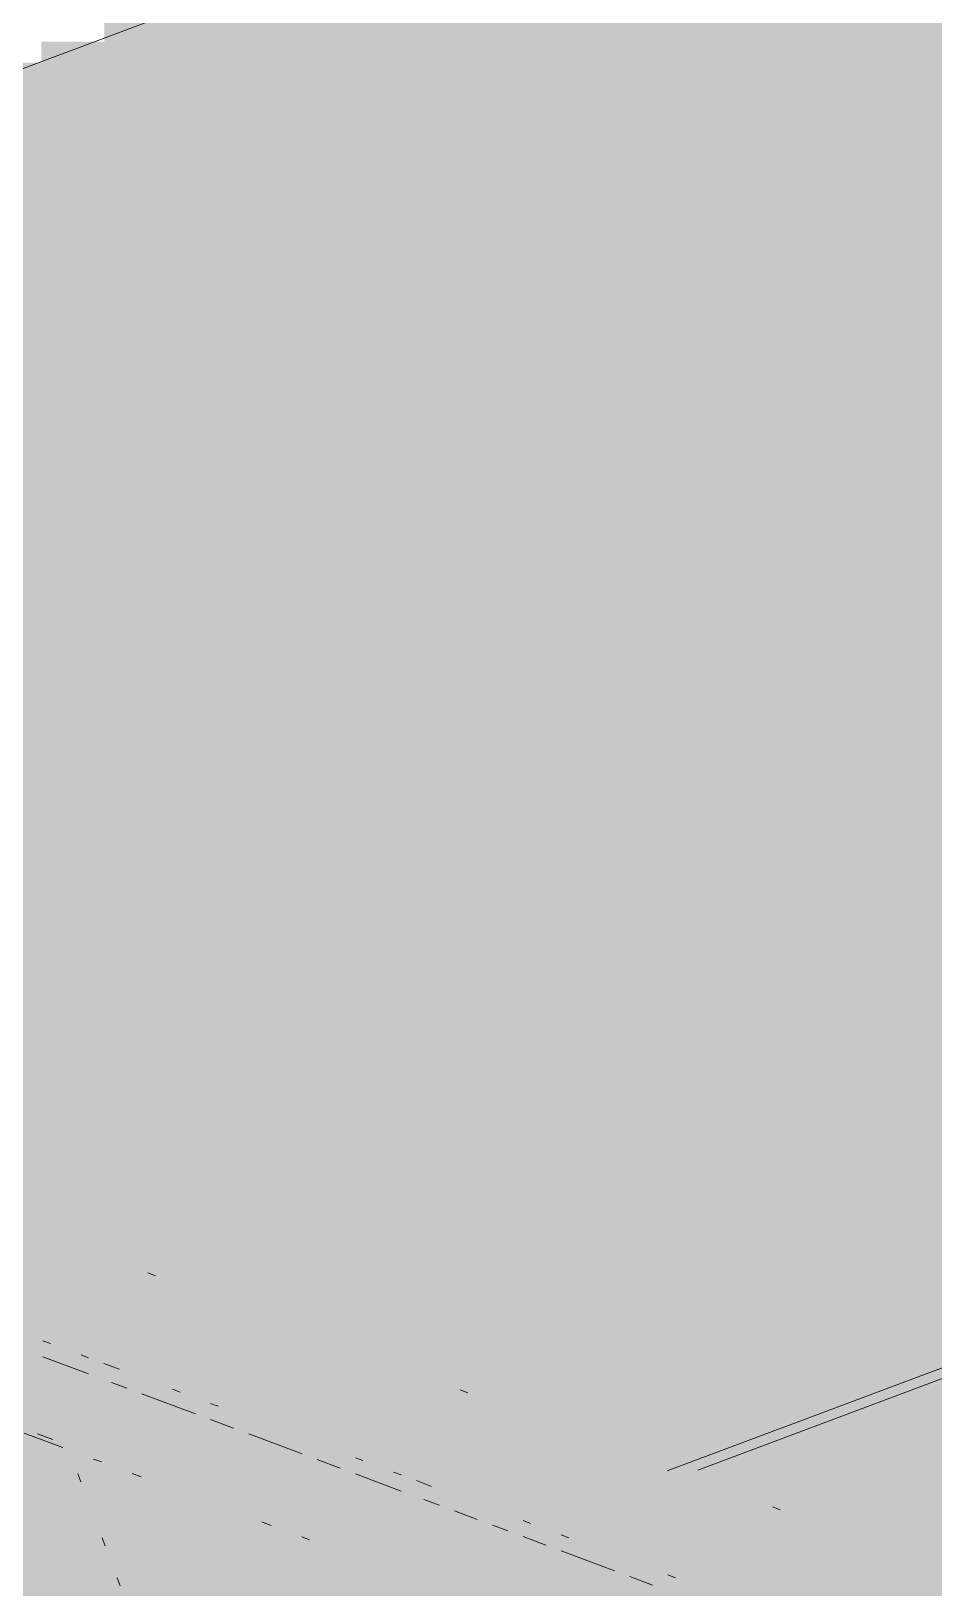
# Paper-space layout '03 3D Building and Roof' of a CAD drawing. Header units: millimetres. Extents: x 5 to 415, y 5 to 292.
# Drawn here: x 65.6 to 72.96, y 87.73 to 100.43 of the extents above; entities that cross this region are included whole.
import ezdxf

# ---------------------------------------------------------------- set-up
doc = ezdxf.new("R2010")
doc.units = ezdxf.units.MM
doc.layers.add('EXISTING', color=7, linetype='Continuous')
doc.layers.add('IMAGES', color=7, linetype='Continuous')

# ---------------------------------------------------------------- blocks, each defined once
blk = doc.blocks.new('SHEET_03')
at = {"layer": 'EXISTING', "color": 250, "lineweight": 9}
for p, q in [((144.555, 129.728), (26.235, 85.404)), ((70.785, 88.686), (79.855, 92.084)), ((71.034, 88.692), (79.855, 91.996)), ((66.61, 90.277), (66.548, 90.301)), ((65.692, 89.747), (65.754, 89.724)), ((66.065, 89.476), (65.692, 89.616)), ((66.003, 89.631), (66.065, 89.607)), ((66.189, 89.561), (66.314, 89.514)), ((66.376, 89.36), (66.252, 89.406)), ((66.936, 89.15), (66.5, 89.313)), ((66.749, 89.351), (66.811, 89.328)), ((69.159, 89.322), (69.097, 89.346)), ((67.06, 89.235), (67.122, 89.212)), ((67.246, 89.034), (67.06, 89.104)), ((65.54, 88.994), (65.854, 88.877)), ((65.773, 88.94), (65.647, 88.988)), ((67.806, 88.824), (67.371, 88.987)), ((66.106, 88.782), (66.169, 88.759)), ((68.117, 88.708), (67.93, 88.778)), ((68.241, 88.792), (68.303, 88.769)), ((65.977, 88.662), (66.002, 88.597)), ((66.495, 88.636), (66.421, 88.664)), ((68.614, 88.521), (68.241, 88.661)), ((68.552, 88.676), (68.614, 88.652)), ((68.739, 88.606), (68.863, 88.559)), ((68.925, 88.405), (68.801, 88.452)), ((71.708, 88.367), (71.646, 88.391)), ((67.546, 88.243), (67.477, 88.269)), ((67.49, 88.264), (67.553, 88.24)), ((69.236, 88.288), (69.05, 88.358)), ((69.609, 88.28), (69.671, 88.257)), ((66.175, 88.139), (66.199, 88.074)), ((67.804, 88.146), (67.867, 88.122)), ((69.485, 88.195), (69.36, 88.242)), ((69.796, 88.079), (69.609, 88.149)), ((69.92, 88.163), (69.982, 88.14)), ((70.355, 87.869), (69.92, 88.032)), ((66.298, 87.813), (66.323, 87.747)), ((70.666, 87.753), (70.48, 87.823)), ((70.791, 87.837), (70.853, 87.814))]:
    blk.add_line(p, q, dxfattribs=at)
at = {"layer": 'IMAGES', "color": 7}
for points in [[(66.192, 100.343), (66.363, 100.343), (66.192, 100.514), (66.363, 100.514)], [(66.363, 100.343), (66.706, 100.343), (66.363, 100.514), (66.706, 100.514)], [(66.706, 100.343), (67.049, 100.343), (66.706, 100.514), (67.049, 100.514)], [(67.049, 100.343), (95.838, 100.343), (67.049, 100.514), (95.838, 100.514)], [(65.678, 100.171), (65.849, 100.171), (65.678, 100.343), (65.849, 100.343)], [(65.849, 100.171), (66.192, 100.171), (65.849, 100.343), (66.192, 100.343)], [(66.192, 100.171), (66.363, 100.171), (66.192, 100.343), (66.363, 100.343)], [(66.363, 100.171), (66.535, 100.171), (66.363, 100.343), (66.535, 100.343)], [(66.535, 100.171), (66.706, 100.171), (66.535, 100.343), (66.706, 100.343)], [(66.706, 100.171), (95.838, 100.171), (66.706, 100.343), (95.838, 100.343)], [(65.507, 100), (65.678, 100), (65.507, 100.171), (65.678, 100.171)], [(65.678, 100), (65.849, 100), (65.678, 100.171), (65.849, 100.171)], [(65.849, 100), (66.021, 100), (65.849, 100.171), (66.021, 100.171)], [(66.021, 100), (66.192, 100), (66.021, 100.171), (66.192, 100.171)], [(66.192, 100), (95.838, 100), (66.192, 100.171), (95.838, 100.171)], [(65.507, 99.829), (65.849, 99.829), (65.507, 100), (65.849, 100)], [(65.849, 99.829), (95.838, 99.829), (65.849, 100), (95.838, 100)], [(65.335, 99.657), (95.838, 99.657), (65.335, 99.829), (95.838, 99.829)], [(64.821, 99.486), (95.838, 99.486), (64.821, 99.657), (95.838, 99.657)], [(64.478, 99.314), (95.838, 99.314), (64.478, 99.486), (95.838, 99.486)], [(63.964, 99.143), (95.838, 99.143), (63.964, 99.314), (95.838, 99.314)], [(63.622, 98.971), (95.324, 98.971), (63.622, 99.143), (95.324, 99.143)], [(63.107, 98.8), (94.981, 98.8), (63.107, 98.971), (94.981, 98.971)], [(62.593, 98.629), (94.467, 98.629), (62.593, 98.8), (94.467, 98.8)], [(62.251, 98.457), (94.124, 98.457), (62.251, 98.629), (94.124, 98.629)], [(61.737, 98.286), (93.781, 98.286), (61.737, 98.457), (93.781, 98.457)], [(61.394, 98.114), (93.096, 98.114), (61.394, 98.286), (93.096, 98.286)], [(60.88, 97.943), (92.925, 97.943), (60.88, 98.114), (92.925, 98.114)], [(60.366, 97.771), (79.558, 97.771), (60.366, 97.943), (79.558, 97.943)], [(60.023, 97.6), (79.044, 97.6), (60.023, 97.771), (79.044, 97.771)], [(59.509, 97.429), (78.701, 97.429), (59.509, 97.6), (78.701, 97.6)], [(59.166, 97.257), (78.701, 97.257), (59.166, 97.429), (78.701, 97.429)], [(58.652, 97.086), (78.53, 97.086), (58.652, 97.257), (78.53, 97.257)], [(57.967, 96.914), (78.873, 96.914), (57.967, 97.086), (78.873, 97.086)], [(57.452, 96.743), (79.044, 96.743), (57.452, 96.914), (79.044, 96.914)], [(57.11, 96.571), (79.216, 96.571), (57.11, 96.743), (79.216, 96.743)], [(56.596, 96.4), (79.216, 96.4), (56.596, 96.571), (79.216, 96.571)], [(56.253, 96.229), (79.216, 96.229), (56.253, 96.4), (79.216, 96.4)], [(55.739, 96.057), (79.216, 96.057), (55.739, 96.229), (79.216, 96.229)], [(55.225, 95.886), (79.216, 95.886), (55.225, 96.057), (79.216, 96.057)], [(54.882, 95.714), (79.216, 95.714), (54.882, 95.886), (79.216, 95.886)], [(54.368, 95.543), (79.216, 95.543), (54.368, 95.714), (79.216, 95.714)], [(54.025, 95.371), (79.216, 95.371), (54.025, 95.543), (79.216, 95.543)], [(53.511, 95.2), (79.216, 95.2), (53.511, 95.371), (79.216, 95.371)], [(53.168, 95.029), (79.216, 95.029), (53.168, 95.2), (79.216, 95.2)], [(52.654, 94.857), (79.216, 94.857), (52.654, 95.029), (79.216, 95.029)], [(51.969, 94.686), (79.216, 94.686), (51.969, 94.857), (79.216, 94.857)], [(51.797, 94.514), (79.216, 94.514), (51.797, 94.686), (79.216, 94.686)], [(51.283, 94.343), (79.216, 94.343), (51.283, 94.514), (79.216, 94.514)], [(50.941, 94.171), (79.216, 94.171), (50.941, 94.343), (79.216, 94.343)], [(50.255, 94), (79.216, 94), (50.255, 94.171), (79.216, 94.171)], [(49.741, 93.829), (79.216, 93.829), (49.741, 94), (79.216, 94)], [(49.227, 93.657), (79.216, 93.657), (49.227, 93.829), (79.216, 93.829)], [(49.056, 93.486), (79.216, 93.486), (49.056, 93.657), (79.216, 93.657)], [(48.37, 93.314), (79.216, 93.314), (48.37, 93.486), (79.216, 93.486)], [(48.027, 93.143), (79.216, 93.143), (48.027, 93.314), (79.216, 93.314)], [(47.513, 92.971), (79.216, 92.971), (47.513, 93.143), (79.216, 93.143)], [(46.999, 92.8), (78.873, 92.8), (46.999, 92.971), (78.873, 92.971)], [(46.657, 92.629), (78.701, 92.629), (46.657, 92.8), (78.701, 92.8)], [(46.142, 92.457), (78.187, 92.457), (46.142, 92.629), (78.187, 92.629)], [(45.8, 92.286), (77.673, 92.286), (45.8, 92.457), (77.673, 92.457)], [(45.286, 92.114), (77.159, 92.114), (45.286, 92.286), (77.159, 92.286)], [(44.772, 91.943), (76.645, 91.943), (44.772, 92.114), (76.645, 92.114)], [(44.429, 91.771), (76.302, 91.771), (44.429, 91.943), (76.302, 91.943)], [(63.622, 91.6), (75.788, 91.6), (63.622, 91.771), (75.788, 91.771)], [(64.136, 91.429), (75.274, 91.429), (64.136, 91.6), (75.274, 91.6)], [(64.478, 91.257), (75.103, 91.257), (64.478, 91.429), (75.103, 91.429)], [(64.992, 91.086), (74.589, 91.086), (64.992, 91.257), (74.589, 91.257)], [(65.507, 90.914), (73.903, 90.914), (65.507, 91.086), (73.903, 91.086)], [(65.507, 90.743), (65.678, 90.743), (65.507, 90.914), (65.678, 90.914)], [(65.678, 90.743), (65.849, 90.743), (65.678, 90.914), (65.849, 90.914)], [(65.849, 90.743), (73.561, 90.743), (65.849, 90.914), (73.561, 90.914)], [(65.507, 90.571), (65.678, 90.571), (65.507, 90.743), (65.678, 90.743)], [(65.678, 90.571), (65.849, 90.571), (65.678, 90.743), (65.849, 90.743)], [(65.849, 90.571), (66.363, 90.571), (65.849, 90.743), (66.363, 90.743)], [(66.363, 90.571), (73.047, 90.571), (66.363, 90.743), (73.047, 90.743)], [(65.507, 90.4), (65.678, 90.4), (65.507, 90.571), (65.678, 90.571)], [(65.678, 90.4), (65.849, 90.4), (65.678, 90.571), (65.849, 90.571)], [(65.849, 90.4), (66.021, 90.4), (65.849, 90.571), (66.021, 90.571)], [(66.021, 90.4), (66.192, 90.4), (66.021, 90.571), (66.192, 90.571)], [(66.192, 90.4), (66.363, 90.4), (66.192, 90.571), (66.363, 90.571)], [(66.363, 90.4), (66.535, 90.4), (66.363, 90.571), (66.535, 90.571)], [(66.535, 90.4), (66.706, 90.4), (66.535, 90.571), (66.706, 90.571)], [(66.706, 90.4), (66.877, 90.4), (66.706, 90.571), (66.877, 90.571)], [(66.877, 90.4), (72.704, 90.4), (66.877, 90.571), (72.704, 90.571)], [(72.704, 90.4), (72.875, 90.4), (72.704, 90.571), (72.875, 90.571)], [(72.875, 90.4), (73.047, 90.4), (72.875, 90.571), (73.047, 90.571)], [(64.992, 90.229), (65.678, 90.229), (64.992, 90.4), (65.678, 90.4)], [(65.678, 90.229), (66.363, 90.229), (65.678, 90.4), (66.363, 90.4)], [(66.363, 90.229), (66.535, 90.229), (66.363, 90.4), (66.535, 90.4)], [(66.535, 90.229), (66.706, 90.229), (66.535, 90.4), (66.706, 90.4)], [(66.706, 90.229), (66.877, 90.229), (66.706, 90.4), (66.877, 90.4)], [(66.877, 90.229), (67.049, 90.229), (66.877, 90.4), (67.049, 90.4)], [(67.049, 90.229), (67.22, 90.229), (67.049, 90.4), (67.22, 90.4)], [(67.22, 90.229), (72.19, 90.229), (67.22, 90.4), (72.19, 90.4)], [(72.19, 90.229), (72.704, 90.229), (72.19, 90.4), (72.704, 90.4)], [(72.704, 90.229), (72.875, 90.229), (72.704, 90.4), (72.875, 90.4)], [(72.875, 90.229), (73.047, 90.229), (72.875, 90.4), (73.047, 90.4)], [(65.335, 90.057), (66.363, 90.057), (65.335, 90.229), (66.363, 90.229)], [(66.363, 90.057), (66.535, 90.057), (66.363, 90.229), (66.535, 90.229)], [(66.535, 90.057), (66.706, 90.057), (66.535, 90.229), (66.706, 90.229)], [(66.706, 90.057), (66.877, 90.057), (66.706, 90.229), (66.877, 90.229)], [(66.877, 90.057), (67.049, 90.057), (66.877, 90.229), (67.049, 90.229)], [(67.049, 90.057), (67.22, 90.057), (67.049, 90.229), (67.22, 90.229)], [(67.22, 90.057), (67.563, 90.057), (67.22, 90.229), (67.563, 90.229)], [(67.563, 90.057), (67.734, 90.057), (67.563, 90.229), (67.734, 90.229)], [(67.734, 90.057), (67.906, 90.057), (67.734, 90.229), (67.906, 90.229)], [(67.906, 90.057), (71.676, 90.057), (67.906, 90.229), (71.676, 90.229)], [(71.676, 90.057), (71.847, 90.057), (71.676, 90.229), (71.847, 90.229)], [(71.847, 90.057), (72.018, 90.057), (71.847, 90.229), (72.018, 90.229)], [(72.018, 90.057), (72.19, 90.057), (72.018, 90.229), (72.19, 90.229)], [(72.19, 90.057), (72.361, 90.057), (72.19, 90.229), (72.361, 90.229)], [(72.361, 90.057), (72.532, 90.057), (72.361, 90.229), (72.532, 90.229)], [(72.532, 90.057), (72.704, 90.057), (72.532, 90.229), (72.704, 90.229)], [(72.704, 90.057), (72.875, 90.057), (72.704, 90.229), (72.875, 90.229)], [(72.875, 90.057), (73.047, 90.057), (72.875, 90.229), (73.047, 90.229)], [(65.507, 89.886), (65.678, 89.886), (65.507, 90.057), (65.678, 90.057)], [(65.678, 89.886), (65.849, 89.886), (65.678, 90.057), (65.849, 90.057)], [(65.849, 89.886), (66.706, 89.886), (65.849, 90.057), (66.706, 90.057)], [(66.706, 89.886), (66.877, 89.886), (66.706, 90.057), (66.877, 90.057)], [(66.877, 89.886), (67.049, 89.886), (66.877, 90.057), (67.049, 90.057)], [(67.049, 89.886), (67.22, 89.886), (67.049, 90.057), (67.22, 90.057)], [(67.22, 89.886), (67.392, 89.886), (67.22, 90.057), (67.392, 90.057)], [(67.392, 89.886), (67.563, 89.886), (67.392, 90.057), (67.563, 90.057)], [(67.563, 89.886), (67.734, 89.886), (67.563, 90.057), (67.734, 90.057)], [(67.734, 89.886), (67.906, 89.886), (67.734, 90.057), (67.906, 90.057)], [(67.906, 89.886), (68.077, 89.886), (67.906, 90.057), (68.077, 90.057)], [(68.077, 89.886), (71.333, 89.886), (68.077, 90.057), (71.333, 90.057)], [(71.333, 89.886), (71.676, 89.886), (71.333, 90.057), (71.676, 90.057)], [(71.676, 89.886), (72.018, 89.886), (71.676, 90.057), (72.018, 90.057)], [(72.018, 89.886), (72.19, 89.886), (72.018, 90.057), (72.19, 90.057)], [(72.19, 89.886), (72.361, 89.886), (72.19, 90.057), (72.361, 90.057)], [(72.361, 89.886), (72.532, 89.886), (72.361, 90.057), (72.532, 90.057)], [(72.532, 89.886), (72.704, 89.886), (72.532, 90.057), (72.704, 90.057)], [(72.704, 89.886), (73.561, 89.886), (72.704, 90.057), (73.561, 90.057)], [(65.507, 89.714), (65.678, 89.714), (65.507, 89.886), (65.678, 89.886)], [(65.678, 89.714), (65.849, 89.714), (65.678, 89.886), (65.849, 89.886)], [(65.849, 89.714), (66.021, 89.714), (65.849, 89.886), (66.021, 89.886)], [(66.021, 89.714), (66.192, 89.714), (66.021, 89.886), (66.192, 89.886)], [(66.192, 89.714), (66.363, 89.714), (66.192, 89.886), (66.363, 89.886)], [(66.363, 89.714), (67.049, 89.714), (66.363, 89.886), (67.049, 89.886)], [(67.049, 89.714), (67.22, 89.714), (67.049, 89.886), (67.22, 89.886)], [(67.22, 89.714), (67.392, 89.714), (67.22, 89.886), (67.392, 89.886)], [(67.392, 89.714), (67.563, 89.714), (67.392, 89.886), (67.563, 89.886)], [(67.563, 89.714), (67.734, 89.714), (67.563, 89.886), (67.734, 89.886)], [(67.734, 89.714), (67.906, 89.714), (67.734, 89.886), (67.906, 89.886)], [(67.906, 89.714), (68.077, 89.714), (67.906, 89.886), (68.077, 89.886)], [(68.077, 89.714), (68.248, 89.714), (68.077, 89.886), (68.248, 89.886)], [(68.248, 89.714), (68.591, 89.714), (68.248, 89.886), (68.591, 89.886)], [(68.591, 89.714), (68.762, 89.714), (68.591, 89.886), (68.762, 89.886)], [(68.762, 89.714), (70.819, 89.714), (68.762, 89.886), (70.819, 89.886)], [(70.819, 89.714), (71.333, 89.714), (70.819, 89.886), (71.333, 89.886)], [(71.333, 89.714), (71.504, 89.714), (71.333, 89.886), (71.504, 89.886)], [(71.504, 89.714), (71.676, 89.714), (71.504, 89.886), (71.676, 89.886)], [(71.676, 89.714), (71.847, 89.714), (71.676, 89.886), (71.847, 89.886)], [(71.847, 89.714), (72.018, 89.714), (71.847, 89.886), (72.018, 89.886)], [(72.018, 89.714), (72.19, 89.714), (72.018, 89.886), (72.19, 89.886)], [(72.19, 89.714), (73.047, 89.714), (72.19, 89.886), (73.047, 89.886)], [(65.507, 89.543), (66.021, 89.543), (65.507, 89.714), (66.021, 89.714)], [(66.021, 89.543), (66.192, 89.543), (66.021, 89.714), (66.192, 89.714)], [(66.192, 89.543), (66.363, 89.543), (66.192, 89.714), (66.363, 89.714)], [(66.363, 89.543), (67.734, 89.543), (66.363, 89.714), (67.734, 89.714)], [(67.734, 89.543), (67.906, 89.543), (67.734, 89.714), (67.906, 89.714)], [(67.906, 89.543), (68.077, 89.543), (67.906, 89.714), (68.077, 89.714)], [(68.077, 89.543), (68.248, 89.543), (68.077, 89.714), (68.248, 89.714)], [(68.248, 89.543), (68.42, 89.543), (68.248, 89.714), (68.42, 89.714)], [(68.42, 89.543), (68.591, 89.543), (68.42, 89.714), (68.591, 89.714)], [(68.591, 89.543), (68.762, 89.543), (68.591, 89.714), (68.762, 89.714)], [(68.762, 89.543), (68.934, 89.543), (68.762, 89.714), (68.934, 89.714)], [(68.934, 89.543), (69.105, 89.543), (68.934, 89.714), (69.105, 89.714)], [(69.105, 89.543), (70.305, 89.543), (69.105, 89.714), (70.305, 89.714)], [(70.305, 89.543), (70.476, 89.543), (70.305, 89.714), (70.476, 89.714)], [(70.476, 89.543), (70.647, 89.543), (70.476, 89.714), (70.647, 89.714)], [(70.647, 89.543), (70.819, 89.543), (70.647, 89.714), (70.819, 89.714)], [(70.819, 89.543), (71.162, 89.543), (70.819, 89.714), (71.162, 89.714)], [(71.162, 89.543), (71.333, 89.543), (71.162, 89.714), (71.333, 89.714)], [(71.333, 89.543), (71.504, 89.543), (71.333, 89.714), (71.504, 89.714)], [(71.504, 89.543), (71.676, 89.543), (71.504, 89.714), (71.676, 89.714)], [(71.676, 89.543), (72.704, 89.543), (71.676, 89.714), (72.704, 89.714)], [(72.704, 89.543), (72.875, 89.543), (72.704, 89.714), (72.875, 89.714)], [(72.875, 89.543), (73.047, 89.543), (72.875, 89.714), (73.047, 89.714)], [(65.507, 89.371), (65.678, 89.371), (65.507, 89.543), (65.678, 89.543)], [(65.678, 89.371), (65.849, 89.371), (65.678, 89.543), (65.849, 89.543)], [(65.849, 89.371), (66.021, 89.371), (65.849, 89.543), (66.021, 89.543)], [(66.021, 89.371), (66.192, 89.371), (66.021, 89.543), (66.192, 89.543)], [(66.192, 89.371), (66.363, 89.371), (66.192, 89.543), (66.363, 89.543)], [(66.363, 89.371), (66.535, 89.371), (66.363, 89.543), (66.535, 89.543)], [(66.535, 89.371), (66.706, 89.371), (66.535, 89.543), (66.706, 89.543)], [(66.706, 89.371), (66.877, 89.371), (66.706, 89.543), (66.877, 89.543)], [(66.877, 89.371), (67.22, 89.371), (66.877, 89.543), (67.22, 89.543)], [(67.22, 89.371), (68.077, 89.371), (67.22, 89.543), (68.077, 89.543)], [(68.077, 89.371), (68.248, 89.371), (68.077, 89.543), (68.248, 89.543)], [(68.248, 89.371), (68.591, 89.371), (68.248, 89.543), (68.591, 89.543)], [(68.591, 89.371), (68.762, 89.371), (68.591, 89.543), (68.762, 89.543)], [(68.762, 89.371), (68.934, 89.371), (68.762, 89.543), (68.934, 89.543)], [(68.934, 89.371), (69.105, 89.371), (68.934, 89.543), (69.105, 89.543)], [(69.105, 89.371), (69.277, 89.371), (69.105, 89.543), (69.277, 89.543)], [(69.277, 89.371), (69.448, 89.371), (69.277, 89.543), (69.448, 89.543)], [(69.448, 89.371), (69.619, 89.371), (69.448, 89.543), (69.619, 89.543)], [(69.619, 89.371), (69.962, 89.371), (69.619, 89.543), (69.962, 89.543)], [(69.962, 89.371), (70.133, 89.371), (69.962, 89.543), (70.133, 89.543)], [(70.133, 89.371), (70.305, 89.371), (70.133, 89.543), (70.305, 89.543)], [(70.305, 89.371), (70.476, 89.371), (70.305, 89.543), (70.476, 89.543)], [(70.476, 89.371), (70.647, 89.371), (70.476, 89.543), (70.647, 89.543)], [(70.647, 89.371), (70.819, 89.371), (70.647, 89.543), (70.819, 89.543)], [(70.819, 89.371), (70.99, 89.371), (70.819, 89.543), (70.99, 89.543)], [(70.99, 89.371), (71.162, 89.371), (70.99, 89.543), (71.162, 89.543)], [(71.162, 89.371), (71.333, 89.371), (71.162, 89.543), (71.333, 89.543)], [(71.333, 89.371), (72.19, 89.371), (71.333, 89.543), (72.19, 89.543)], [(72.19, 89.371), (72.361, 89.371), (72.19, 89.543), (72.361, 89.543)], [(72.361, 89.371), (72.532, 89.371), (72.361, 89.543), (72.532, 89.543)], [(72.532, 89.371), (72.704, 89.371), (72.532, 89.543), (72.704, 89.543)], [(72.704, 89.371), (72.875, 89.371), (72.704, 89.543), (72.875, 89.543)], [(72.875, 89.2), (73.047, 89.2), (72.875, 89.543), (73.047, 89.543)], [(65.507, 89.2), (65.678, 89.2), (65.507, 89.371), (65.678, 89.371)], [(65.678, 89.029), (65.849, 89.029), (65.678, 89.371), (65.849, 89.371)], [(65.849, 89.2), (66.021, 89.2), (65.849, 89.371), (66.021, 89.371)], [(66.021, 89.2), (66.192, 89.2), (66.021, 89.371), (66.192, 89.371)], [(66.192, 89.2), (66.363, 89.2), (66.192, 89.371), (66.363, 89.371)], [(66.363, 89.2), (66.535, 89.2), (66.363, 89.371), (66.535, 89.371)], [(66.535, 89.2), (66.877, 89.2), (66.535, 89.371), (66.877, 89.371)], [(66.877, 89.2), (67.049, 89.2), (66.877, 89.371), (67.049, 89.371)], [(67.049, 89.2), (67.22, 89.2), (67.049, 89.371), (67.22, 89.371)], [(67.22, 89.2), (67.392, 89.2), (67.22, 89.371), (67.392, 89.371)], [(67.392, 89.2), (68.591, 89.2), (67.392, 89.371), (68.591, 89.371)], [(68.591, 89.2), (68.762, 89.2), (68.591, 89.371), (68.762, 89.371)], [(68.762, 89.2), (68.934, 89.2), (68.762, 89.371), (68.934, 89.371)], [(68.934, 89.2), (69.105, 89.2), (68.934, 89.371), (69.105, 89.371)], [(69.105, 89.2), (69.277, 89.2), (69.105, 89.371), (69.277, 89.371)], [(69.277, 89.2), (69.448, 89.2), (69.277, 89.371), (69.448, 89.371)], [(69.448, 89.2), (69.619, 89.2), (69.448, 89.371), (69.619, 89.371)], [(69.619, 89.2), (69.962, 89.2), (69.619, 89.371), (69.962, 89.371)], [(69.962, 89.2), (70.133, 89.2), (69.962, 89.371), (70.133, 89.371)], [(70.133, 89.2), (70.305, 89.2), (70.133, 89.371), (70.305, 89.371)], [(70.305, 89.2), (70.476, 89.2), (70.305, 89.371), (70.476, 89.371)], [(70.476, 89.2), (70.647, 89.2), (70.476, 89.371), (70.647, 89.371)], [(70.647, 89.2), (70.819, 89.2), (70.647, 89.371), (70.819, 89.371)], [(70.819, 89.2), (71.676, 89.2), (70.819, 89.371), (71.676, 89.371)], [(71.676, 89.2), (72.018, 89.2), (71.676, 89.371), (72.018, 89.371)], [(72.018, 89.2), (72.19, 89.2), (72.018, 89.371), (72.19, 89.371)], [(72.19, 89.2), (72.361, 89.2), (72.19, 89.371), (72.361, 89.371)], [(72.361, 89.2), (72.532, 89.2), (72.361, 89.371), (72.532, 89.371)], [(72.532, 89.2), (72.875, 89.2), (72.532, 89.371), (72.875, 89.371)], [(65.507, 89.029), (65.678, 89.029), (65.507, 89.2), (65.678, 89.2)], [(65.849, 89.029), (66.192, 89.029), (65.849, 89.2), (66.192, 89.2)], [(66.192, 88.857), (66.363, 88.857), (66.192, 89.2), (66.363, 89.2)], [(66.363, 89.029), (66.535, 89.029), (66.363, 89.2), (66.535, 89.2)], [(66.535, 89.029), (66.706, 89.029), (66.535, 89.2), (66.706, 89.2)], [(66.706, 89.029), (66.877, 89.029), (66.706, 89.2), (66.877, 89.2)], [(66.877, 89.029), (67.392, 89.029), (66.877, 89.2), (67.392, 89.2)], [(67.392, 89.029), (67.734, 89.029), (67.392, 89.2), (67.734, 89.2)], [(67.734, 89.029), (69.105, 89.029), (67.734, 89.2), (69.105, 89.2)], [(69.105, 89.029), (69.448, 89.029), (69.105, 89.2), (69.448, 89.2)], [(69.448, 89.029), (69.619, 89.029), (69.448, 89.2), (69.619, 89.2)], [(69.619, 89.029), (69.791, 89.029), (69.619, 89.2), (69.791, 89.2)], [(69.791, 89.029), (70.133, 89.029), (69.791, 89.2), (70.133, 89.2)], [(70.133, 89.029), (70.305, 89.029), (70.133, 89.2), (70.305, 89.2)], [(70.305, 89.029), (70.476, 89.029), (70.305, 89.2), (70.476, 89.2)], [(70.476, 89.029), (71.333, 89.029), (70.476, 89.2), (71.333, 89.2)], [(71.333, 89.029), (71.504, 89.029), (71.333, 89.2), (71.504, 89.2)], [(71.504, 89.029), (71.676, 89.029), (71.504, 89.2), (71.676, 89.2)], [(71.676, 89.029), (71.847, 89.029), (71.676, 89.2), (71.847, 89.2)], [(71.847, 89.029), (72.018, 89.029), (71.847, 89.2), (72.018, 89.2)], [(72.018, 89.029), (72.532, 89.029), (72.018, 89.2), (72.532, 89.2)], [(72.532, 89.029), (72.704, 89.029), (72.532, 89.2), (72.704, 89.2)], [(72.704, 89.029), (72.875, 89.029), (72.704, 89.2), (72.875, 89.2)], [(72.875, 89.029), (73.047, 89.029), (72.875, 89.2), (73.047, 89.2)], [(65.507, 88.857), (65.678, 88.857), (65.507, 89.029), (65.678, 89.029)], [(65.678, 88.857), (65.849, 88.857), (65.678, 89.029), (65.849, 89.029)], [(65.849, 88.857), (66.021, 88.857), (65.849, 89.029), (66.021, 89.029)], [(66.021, 88.857), (66.192, 88.857), (66.021, 89.029), (66.192, 89.029)], [(66.363, 88.857), (66.535, 88.857), (66.363, 89.029), (66.535, 89.029)], [(66.535, 88.857), (66.706, 88.857), (66.535, 89.029), (66.706, 89.029)], [(66.706, 88.857), (66.877, 88.857), (66.706, 89.029), (66.877, 89.029)], [(66.877, 88.857), (67.049, 88.857), (66.877, 89.029), (67.049, 89.029)], [(67.049, 88.857), (67.906, 88.857), (67.049, 89.029), (67.906, 89.029)], [(67.906, 88.857), (68.077, 88.857), (67.906, 89.029), (68.077, 89.029)], [(68.077, 88.857), (68.42, 88.857), (68.077, 89.029), (68.42, 89.029)], [(68.42, 88.857), (68.591, 88.857), (68.42, 89.029), (68.591, 89.029)], [(68.591, 88.857), (69.448, 88.857), (68.591, 89.029), (69.448, 89.029)], [(69.448, 88.857), (69.962, 88.857), (69.448, 89.029), (69.962, 89.029)], [(69.962, 88.857), (70.133, 88.857), (69.962, 89.029), (70.133, 89.029)], [(70.133, 88.857), (70.305, 88.857), (70.133, 89.029), (70.305, 89.029)], [(70.305, 88.857), (70.476, 88.857), (70.305, 89.029), (70.476, 89.029)], [(70.476, 88.857), (70.647, 88.857), (70.476, 89.029), (70.647, 89.029)], [(70.647, 88.857), (70.819, 88.857), (70.647, 89.029), (70.819, 89.029)], [(70.819, 88.857), (70.99, 88.857), (70.819, 89.029), (70.99, 89.029)], [(70.99, 88.857), (71.333, 88.857), (70.99, 89.029), (71.333, 89.029)], [(71.333, 88.857), (71.504, 88.857), (71.333, 89.029), (71.504, 89.029)], [(71.504, 88.857), (71.676, 88.857), (71.504, 89.029), (71.676, 89.029)], [(71.676, 88.857), (72.018, 88.857), (71.676, 89.029), (72.018, 89.029)], [(72.018, 88.857), (72.19, 88.857), (72.018, 89.029), (72.19, 89.029)], [(72.19, 88.857), (72.361, 88.857), (72.19, 89.029), (72.361, 89.029)], [(72.361, 88.857), (72.704, 88.857), (72.361, 89.029), (72.704, 89.029)], [(72.704, 88.857), (74.246, 88.857), (72.704, 89.029), (74.246, 89.029)], [(65.507, 88.686), (65.849, 88.686), (65.507, 88.857), (65.849, 88.857)], [(65.849, 88.514), (66.021, 88.514), (65.849, 88.857), (66.021, 88.857)], [(66.021, 88.686), (66.363, 88.686), (66.021, 88.857), (66.363, 88.857)], [(66.363, 88.686), (66.535, 88.686), (66.363, 88.857), (66.535, 88.857)], [(66.535, 88.686), (67.049, 88.686), (66.535, 88.857), (67.049, 88.857)], [(67.049, 88.686), (67.22, 88.686), (67.049, 88.857), (67.22, 88.857)], [(67.22, 88.686), (67.392, 88.686), (67.22, 88.857), (67.392, 88.857)], [(67.392, 88.686), (67.563, 88.686), (67.392, 88.857), (67.563, 88.857)], [(67.563, 88.686), (67.734, 88.686), (67.563, 88.857), (67.734, 88.857)], [(67.734, 88.686), (67.906, 88.686), (67.734, 88.857), (67.906, 88.857)], [(67.906, 88.686), (68.42, 88.686), (67.906, 88.857), (68.42, 88.857)], [(68.42, 88.686), (68.591, 88.686), (68.42, 88.857), (68.591, 88.857)], [(68.591, 88.686), (68.762, 88.686), (68.591, 88.857), (68.762, 88.857)], [(68.762, 88.686), (68.934, 88.686), (68.762, 88.857), (68.934, 88.857)], [(68.934, 88.686), (69.962, 88.686), (68.934, 88.857), (69.962, 88.857)], [(69.962, 88.686), (70.133, 88.686), (69.962, 88.857), (70.133, 88.857)], [(70.133, 88.686), (70.305, 88.686), (70.133, 88.857), (70.305, 88.857)], [(70.305, 88.686), (70.476, 88.686), (70.305, 88.857), (70.476, 88.857)], [(70.476, 88.686), (70.819, 88.686), (70.476, 88.857), (70.819, 88.857)], [(70.819, 88.514), (70.99, 88.514), (70.819, 88.857), (70.99, 88.857)], [(70.99, 88.686), (71.162, 88.686), (70.99, 88.857), (71.162, 88.857)], [(71.162, 88.686), (71.676, 88.686), (71.162, 88.857), (71.676, 88.857)], [(71.676, 88.686), (72.018, 88.686), (71.676, 88.857), (72.018, 88.857)], [(72.018, 88.686), (72.19, 88.686), (72.018, 88.857), (72.19, 88.857)], [(72.19, 88.686), (74.246, 88.686), (72.19, 88.857), (74.246, 88.857)], [(64.307, 88.514), (65.678, 88.514), (64.307, 88.686), (65.678, 88.686)], [(65.678, 88.514), (65.849, 88.514), (65.678, 88.686), (65.849, 88.686)], [(66.021, 88.514), (66.192, 88.514), (66.021, 88.686), (66.192, 88.686)], [(66.192, 88.514), (66.363, 88.514), (66.192, 88.686), (66.363, 88.686)], [(66.363, 88.514), (66.535, 88.514), (66.363, 88.686), (66.535, 88.686)], [(66.535, 88.514), (66.706, 88.514), (66.535, 88.686), (66.706, 88.686)], [(66.706, 88.514), (66.877, 88.514), (66.706, 88.686), (66.877, 88.686)], [(66.877, 88.514), (67.049, 88.514), (66.877, 88.686), (67.049, 88.686)], [(67.049, 88.514), (67.734, 88.514), (67.049, 88.686), (67.734, 88.686)], [(67.734, 88.514), (67.906, 88.514), (67.734, 88.686), (67.906, 88.686)], [(67.906, 88.514), (68.077, 88.514), (67.906, 88.686), (68.077, 88.686)], [(68.077, 88.514), (68.248, 88.514), (68.077, 88.686), (68.248, 88.686)], [(68.248, 88.514), (68.42, 88.514), (68.248, 88.686), (68.42, 88.686)], [(68.42, 88.514), (68.591, 88.514), (68.42, 88.686), (68.591, 88.686)], [(68.591, 88.514), (68.934, 88.514), (68.591, 88.686), (68.934, 88.686)], [(68.934, 88.514), (69.105, 88.514), (68.934, 88.686), (69.105, 88.686)], [(69.105, 88.514), (69.448, 88.514), (69.105, 88.686), (69.448, 88.686)], [(69.448, 88.514), (70.819, 88.514), (69.448, 88.686), (70.819, 88.686)], [(70.99, 88.514), (71.162, 88.514), (70.99, 88.686), (71.162, 88.686)], [(71.162, 88.514), (71.333, 88.514), (71.162, 88.686), (71.333, 88.686)], [(71.333, 88.514), (71.504, 88.514), (71.333, 88.686), (71.504, 88.686)], [(71.504, 88.514), (71.847, 88.514), (71.504, 88.686), (71.847, 88.686)], [(71.847, 88.514), (73.561, 88.514), (71.847, 88.686), (73.561, 88.686)], [(64.307, 88.171), (65.849, 88.171), (64.307, 88.514), (65.849, 88.514)], [(65.849, 88.171), (66.021, 88.171), (65.849, 88.514), (66.021, 88.514)], [(66.021, 88.343), (66.192, 88.343), (66.021, 88.514), (66.192, 88.514)], [(66.192, 88.171), (66.363, 88.171), (66.192, 88.514), (66.363, 88.514)], [(66.363, 88.343), (66.706, 88.343), (66.363, 88.514), (66.706, 88.514)], [(66.706, 88.343), (66.877, 88.343), (66.706, 88.514), (66.877, 88.514)], [(66.877, 88.343), (67.22, 88.343), (66.877, 88.514), (67.22, 88.514)], [(67.22, 88.343), (67.392, 88.343), (67.22, 88.514), (67.392, 88.514)], [(67.392, 88.343), (67.563, 88.343), (67.392, 88.514), (67.563, 88.514)], [(67.563, 88.343), (67.734, 88.343), (67.563, 88.514), (67.734, 88.514)], [(67.734, 88.171), (67.906, 88.171), (67.734, 88.514), (67.906, 88.514)], [(67.906, 88.343), (68.248, 88.343), (67.906, 88.514), (68.248, 88.514)], [(68.248, 88.343), (68.42, 88.343), (68.248, 88.514), (68.42, 88.514)], [(68.42, 88.343), (68.591, 88.343), (68.42, 88.514), (68.591, 88.514)], [(68.591, 88.343), (68.762, 88.343), (68.591, 88.514), (68.762, 88.514)], [(68.762, 88.343), (68.934, 88.343), (68.762, 88.514), (68.934, 88.514)], [(68.934, 88.343), (69.105, 88.343), (68.934, 88.514), (69.105, 88.514)], [(69.105, 88.343), (69.448, 88.343), (69.105, 88.514), (69.448, 88.514)], [(69.448, 88.343), (69.619, 88.343), (69.448, 88.514), (69.619, 88.514)], [(69.619, 88.343), (69.962, 88.343), (69.619, 88.514), (69.962, 88.514)], [(69.962, 88.343), (70.819, 88.343), (69.962, 88.514), (70.819, 88.514)], [(70.819, 88.343), (70.99, 88.343), (70.819, 88.514), (70.99, 88.514)], [(70.99, 88.343), (71.162, 88.343), (70.99, 88.514), (71.162, 88.514)], [(71.162, 88.343), (71.504, 88.343), (71.162, 88.514), (71.504, 88.514)], [(71.504, 88.343), (71.676, 88.343), (71.504, 88.514), (71.676, 88.514)], [(71.676, 88.343), (71.847, 88.343), (71.676, 88.514), (71.847, 88.514)], [(71.847, 88.343), (72.018, 88.343), (71.847, 88.514), (72.018, 88.514)], [(72.018, 88.343), (72.19, 88.343), (72.018, 88.514), (72.19, 88.514)], [(72.19, 88.343), (72.875, 88.343), (72.19, 88.514), (72.875, 88.514)], [(72.875, 88.343), (73.047, 88.343), (72.875, 88.514), (73.047, 88.514)], [(66.021, 88.171), (66.192, 88.171), (66.021, 88.343), (66.192, 88.343)], [(66.363, 88.171), (66.535, 88.171), (66.363, 88.343), (66.535, 88.343)], [(66.535, 88.171), (66.706, 88.171), (66.535, 88.343), (66.706, 88.343)], [(66.706, 88.171), (66.877, 88.171), (66.706, 88.343), (66.877, 88.343)], [(66.877, 88.171), (67.049, 88.171), (66.877, 88.343), (67.049, 88.343)], [(67.049, 88.171), (67.22, 88.171), (67.049, 88.343), (67.22, 88.343)], [(67.22, 88.171), (67.392, 88.171), (67.22, 88.343), (67.392, 88.343)], [(67.392, 88.171), (67.563, 88.171), (67.392, 88.343), (67.563, 88.343)], [(67.563, 88.171), (67.734, 88.171), (67.563, 88.343), (67.734, 88.343)], [(67.906, 88.171), (68.077, 88.171), (67.906, 88.343), (68.077, 88.343)], [(68.077, 88.171), (68.248, 88.171), (68.077, 88.343), (68.248, 88.343)], [(68.248, 88.171), (68.42, 88.171), (68.248, 88.343), (68.42, 88.343)], [(68.42, 88.171), (68.762, 88.171), (68.42, 88.343), (68.762, 88.343)], [(68.762, 88.171), (68.934, 88.171), (68.762, 88.343), (68.934, 88.343)], [(68.934, 88.171), (69.105, 88.171), (68.934, 88.343), (69.105, 88.343)], [(69.105, 88.171), (69.277, 88.171), (69.105, 88.343), (69.277, 88.343)], [(69.277, 88.171), (69.448, 88.171), (69.277, 88.343), (69.448, 88.343)], [(69.448, 88.171), (69.619, 88.171), (69.448, 88.343), (69.619, 88.343)], [(69.619, 88.171), (69.791, 88.171), (69.619, 88.343), (69.791, 88.343)], [(69.791, 88.171), (69.962, 88.171), (69.791, 88.343), (69.962, 88.343)], [(69.962, 88.171), (70.133, 88.171), (69.962, 88.343), (70.133, 88.343)], [(70.133, 88.171), (70.305, 88.171), (70.133, 88.343), (70.305, 88.343)], [(70.305, 88.171), (71.676, 88.171), (70.305, 88.343), (71.676, 88.343)], [(71.676, 88.171), (72.018, 88.171), (71.676, 88.343), (72.018, 88.343)], [(72.018, 88.171), (72.19, 88.171), (72.018, 88.343), (72.19, 88.343)], [(72.19, 88.171), (72.361, 88.171), (72.19, 88.343), (72.361, 88.343)], [(72.361, 88), (72.532, 88), (72.361, 88.343), (72.532, 88.343)], [(72.532, 88.171), (72.704, 88.171), (72.532, 88.343), (72.704, 88.343)], [(72.704, 88.171), (72.875, 88.171), (72.704, 88.343), (72.875, 88.343)], [(72.875, 87.829), (73.047, 87.829), (72.875, 88.343), (73.047, 88.343)], [(63.964, 88), (65.849, 88), (63.964, 88.171), (65.849, 88.171)], [(65.849, 88), (66.021, 88), (65.849, 88.171), (66.021, 88.171)], [(66.021, 88), (66.192, 88), (66.021, 88.171), (66.192, 88.171)], [(66.192, 88), (66.363, 88), (66.192, 88.171), (66.363, 88.171)], [(66.363, 87.829), (66.535, 87.829), (66.363, 88.171), (66.535, 88.171)], [(66.535, 88), (66.877, 88), (66.535, 88.171), (66.877, 88.171)], [(66.877, 88), (67.392, 88), (66.877, 88.171), (67.392, 88.171)], [(67.392, 88), (67.563, 88), (67.392, 88.171), (67.563, 88.171)], [(67.563, 88), (68.077, 88), (67.563, 88.171), (68.077, 88.171)], [(68.077, 88), (68.248, 88), (68.077, 88.171), (68.248, 88.171)], [(68.248, 88), (68.42, 88), (68.248, 88.171), (68.42, 88.171)], [(68.42, 88), (68.591, 88), (68.42, 88.171), (68.591, 88.171)], [(68.591, 88), (68.762, 88), (68.591, 88.171), (68.762, 88.171)], [(68.762, 88), (69.105, 88), (68.762, 88.171), (69.105, 88.171)], [(69.105, 88), (69.277, 88), (69.105, 88.171), (69.277, 88.171)], [(69.277, 88), (69.448, 88), (69.277, 88.171), (69.448, 88.171)], [(69.448, 88), (69.619, 88), (69.448, 88.171), (69.619, 88.171)], [(69.619, 88), (69.791, 88), (69.619, 88.171), (69.791, 88.171)], [(69.791, 88), (70.133, 88), (69.791, 88.171), (70.133, 88.171)], [(70.133, 88), (70.305, 88), (70.133, 88.171), (70.305, 88.171)], [(70.305, 88), (70.476, 88), (70.305, 88.171), (70.476, 88.171)], [(70.476, 88), (70.647, 88), (70.476, 88.171), (70.647, 88.171)], [(70.647, 88), (70.99, 88), (70.647, 88.171), (70.99, 88.171)], [(70.99, 88), (71.676, 88), (70.99, 88.171), (71.676, 88.171)], [(71.676, 88), (71.847, 88), (71.676, 88.171), (71.847, 88.171)], [(71.847, 88), (72.018, 88), (71.847, 88.171), (72.018, 88.171)], [(72.018, 88), (72.19, 88), (72.018, 88.171), (72.19, 88.171)], [(72.19, 88), (72.361, 88), (72.19, 88.171), (72.361, 88.171)], [(72.532, 88), (72.704, 88), (72.532, 88.171), (72.704, 88.171)], [(72.704, 88), (72.875, 88), (72.704, 88.171), (72.875, 88.171)], [(63.964, 87.829), (65.678, 87.829), (63.964, 88), (65.678, 88)], [(65.678, 87.829), (65.849, 87.829), (65.678, 88), (65.849, 88)], [(65.849, 87.829), (66.192, 87.829), (65.849, 88), (66.192, 88)], [(66.192, 87.657), (66.363, 87.657), (66.192, 88), (66.363, 88)], [(66.535, 87.829), (67.392, 87.829), (66.535, 88), (67.392, 88)], [(67.392, 87.829), (67.563, 87.829), (67.392, 88), (67.563, 88)], [(67.563, 87.829), (67.734, 87.829), (67.563, 88), (67.734, 88)], [(67.734, 87.829), (67.906, 87.829), (67.734, 88), (67.906, 88)], [(67.906, 87.829), (68.077, 87.829), (67.906, 88), (68.077, 88)], [(68.077, 87.829), (68.248, 87.829), (68.077, 88), (68.248, 88)], [(68.248, 87.657), (68.42, 87.657), (68.248, 88), (68.42, 88)], [(68.42, 87.657), (68.591, 87.657), (68.42, 88), (68.591, 88)], [(68.591, 87.829), (68.762, 87.829), (68.591, 88), (68.762, 88)], [(68.762, 87.829), (69.277, 87.829), (68.762, 88), (69.277, 88)], [(69.277, 87.657), (69.448, 87.657), (69.277, 88), (69.448, 88)], [(69.448, 87.829), (69.619, 87.829), (69.448, 88), (69.619, 88)], [(69.619, 87.829), (69.791, 87.829), (69.619, 88), (69.791, 88)], [(69.791, 87.829), (69.962, 87.829), (69.791, 88), (69.962, 88)], [(69.962, 87.829), (70.305, 87.829), (69.962, 88), (70.305, 88)], [(70.305, 87.829), (70.476, 87.829), (70.305, 88), (70.476, 88)], [(70.476, 87.829), (70.647, 87.829), (70.476, 88), (70.647, 88)], [(70.647, 87.829), (70.99, 87.829), (70.647, 88), (70.99, 88)], [(70.99, 87.829), (71.504, 87.829), (70.99, 88), (71.504, 88)], [(71.504, 87.829), (72.19, 87.829), (71.504, 88), (72.19, 88)], [(72.19, 87.829), (72.361, 87.829), (72.19, 88), (72.361, 88)], [(72.361, 87.829), (72.532, 87.829), (72.361, 88), (72.532, 88)], [(72.532, 87.829), (72.875, 87.829), (72.532, 88), (72.875, 88)], [(65.507, 87.657), (65.678, 87.657), (65.507, 87.829), (65.678, 87.829)], [(65.678, 87.657), (65.849, 87.657), (65.678, 87.829), (65.849, 87.829)], [(65.849, 87.657), (66.192, 87.657), (65.849, 87.829), (66.192, 87.829)], [(66.363, 87.657), (66.535, 87.657), (66.363, 87.829), (66.535, 87.829)], [(66.535, 87.486), (66.706, 87.486), (66.535, 87.829), (66.706, 87.829)], [(66.706, 87.657), (67.734, 87.657), (66.706, 87.829), (67.734, 87.829)], [(67.734, 87.657), (68.077, 87.657), (67.734, 87.829), (68.077, 87.829)], [(68.077, 87.657), (68.248, 87.657), (68.077, 87.829), (68.248, 87.829)], [(68.591, 87.657), (68.762, 87.657), (68.591, 87.829), (68.762, 87.829)], [(68.762, 87.657), (68.934, 87.657), (68.762, 87.829), (68.934, 87.829)], [(68.934, 87.657), (69.277, 87.657), (68.934, 87.829), (69.277, 87.829)], [(69.448, 87.657), (69.962, 87.657), (69.448, 87.829), (69.962, 87.829)], [(69.962, 87.657), (70.133, 87.657), (69.962, 87.829), (70.133, 87.829)], [(70.133, 87.657), (70.305, 87.657), (70.133, 87.829), (70.305, 87.829)], [(70.305, 87.657), (70.476, 87.657), (70.305, 87.829), (70.476, 87.829)], [(70.476, 87.657), (70.647, 87.657), (70.476, 87.829), (70.647, 87.829)], [(70.647, 87.657), (70.819, 87.657), (70.647, 87.829), (70.819, 87.829)], [(70.819, 87.657), (70.99, 87.657), (70.819, 87.829), (70.99, 87.829)], [(70.99, 87.657), (71.162, 87.657), (70.99, 87.829), (71.162, 87.829)], [(71.162, 87.657), (71.504, 87.657), (71.162, 87.829), (71.504, 87.829)], [(71.504, 87.657), (72.875, 87.657), (71.504, 87.829), (72.875, 87.829)], [(72.875, 87.657), (73.047, 87.657), (72.875, 87.829), (73.047, 87.829)]]:
    blk.add_solid(points, dxfattribs=at)

psp = doc.layouts.new('03 3D Building and Roof')

# ---------------------------------------------------------------- block references
psp.add_blockref('SHEET_03', (0, 0))

doc.saveas('drawing.dxf')
